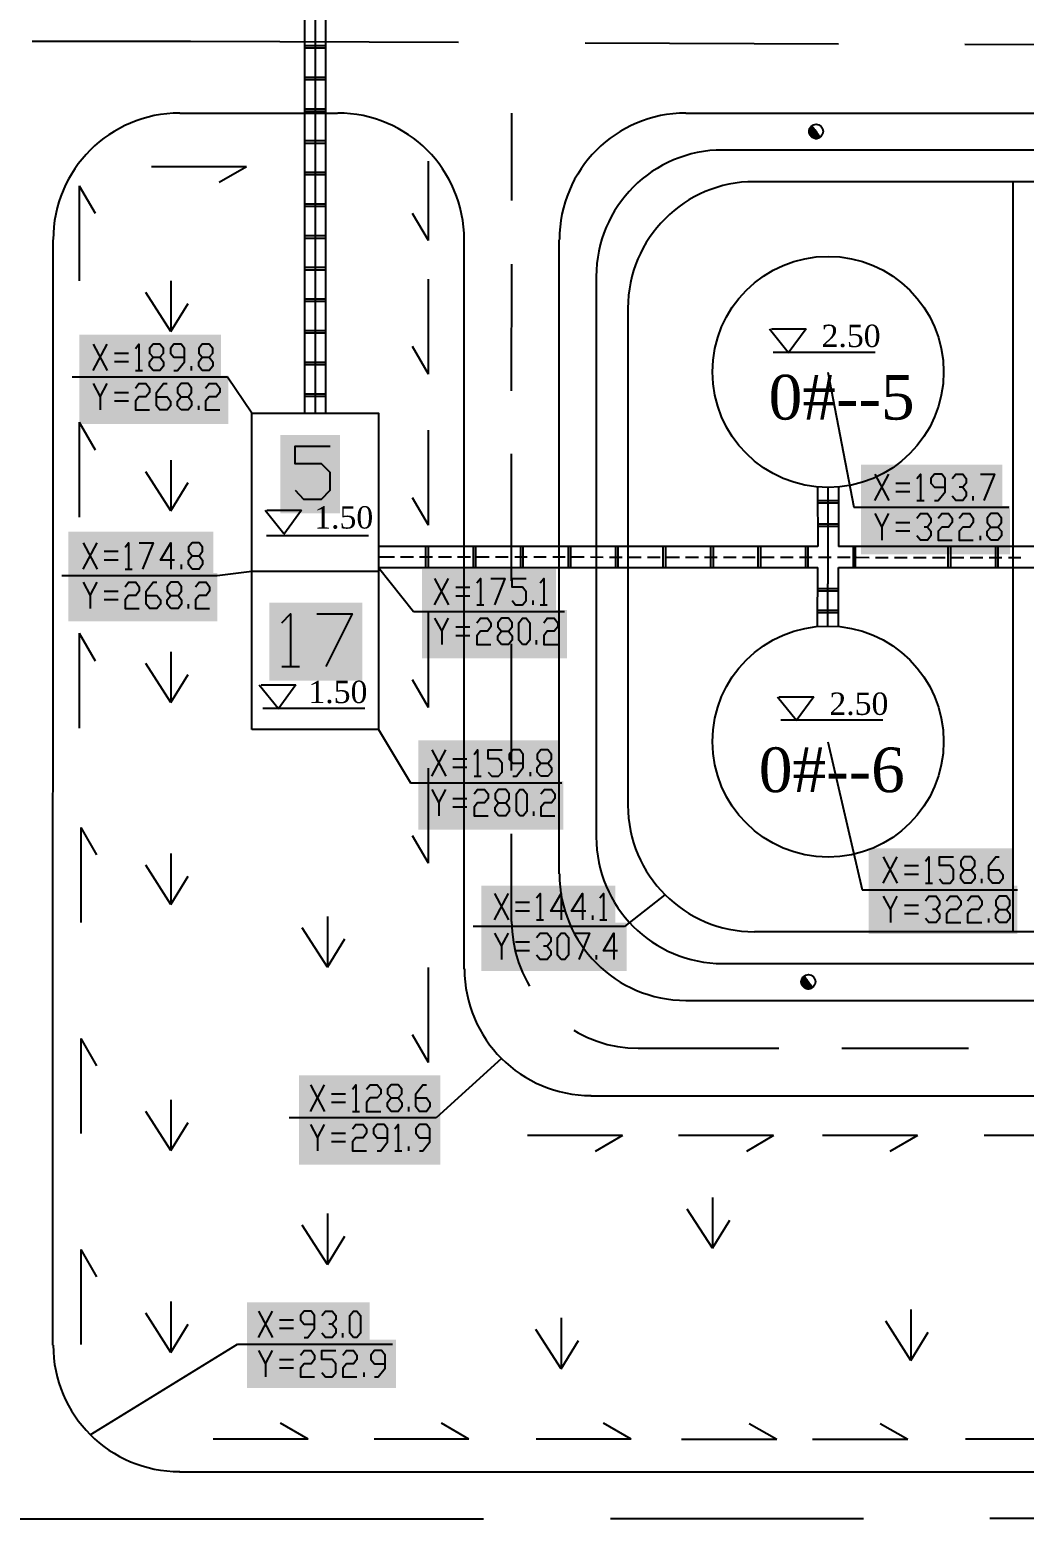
# Model space of a CAD drawing. Header units: inches. Extents: x 0 to 841, y 0 to 594.
# Drawn here: x 247.2 to 341.4, y 84.9 to 226.1 of the extents above; entities that cross this region are included whole.
import ezdxf

# ---------------------------------------------------------------- set-up
doc = ezdxf.new("R2010")
doc.units = ezdxf.units.IN
doc.header["$MEASUREMENT"] = 0
doc.layers.add('PDF_几何图形', color=7, linetype='Continuous')
doc.layers.add('PDF_文字', color=7, linetype='Continuous')
doc.layers.add('PDF_实体填充', color=7, linetype='Continuous', true_color=0xffffff)
doc.styles.add('PDF Times New Roman', font='times.ttf')

msp = doc.modelspace()

# ---------------------------------------------------------------- hatches: boundary and pattern name
at = {"layer": 'PDF_几何图形', "true_color": 0xffffff, "transparency": 33554559}
h = msp.add_hatch(color=7, dxfattribs=at)
h.paths.add_polyline_path([(321.63, 216.56), (321.06, 216.56), (321.71, 216.43)])
h.paths.add_polyline_path([(321.06, 216.56), (321.71, 216.43), (321.03, 216.43)])
h = msp.add_hatch(color=7, dxfattribs=at)
h.paths.add_polyline_path([(321.71, 216.43), (321.03, 216.43), (321.8, 216.3)])
h.paths.add_polyline_path([(321.03, 216.43), (321.8, 216.3), (321.06, 216.3)])
h = msp.add_hatch(color=7, dxfattribs=at)
h.paths.add_polyline_path([(321.56, 216.64), (321.08, 216.64), (321.63, 216.56)])
h.paths.add_polyline_path([(321.08, 216.64), (321.63, 216.56), (321.06, 216.56)])
h = msp.add_hatch(color=7, dxfattribs=at)
h.paths.add_polyline_path([(321.8, 216.3), (321.06, 216.3), (321.9, 216.18)])
h.paths.add_polyline_path([(321.06, 216.3), (321.9, 216.18), (321.1, 216.18)])
h = msp.add_hatch(color=7, dxfattribs=at)
h.paths.add_polyline_path([(321.44, 216.79), (321.14, 216.79), (321.52, 216.68)])
h.paths.add_polyline_path([(321.14, 216.79), (321.52, 216.68), (321.08, 216.68)])
h = msp.add_hatch(color=7, dxfattribs=at)
h.paths.add_polyline_path([(321.52, 216.68), (321.08, 216.68), (321.56, 216.64)])
h.paths.add_polyline_path([(321.08, 216.68), (321.56, 216.64), (321.08, 216.64)])
h = msp.add_hatch(color=7, dxfattribs=at)
h.paths.add_polyline_path([(321.9, 216.18), (321.1, 216.18), (321.97, 216.07)])
h.paths.add_polyline_path([(321.1, 216.18), (321.97, 216.07), (321.16, 216.07)])
h = msp.add_hatch(color=7, dxfattribs=at)
h.paths.add_polyline_path([(321.37, 216.89), (321.2, 216.89), (321.44, 216.79)])
h.paths.add_polyline_path([(321.2, 216.89), (321.44, 216.79), (321.14, 216.79)])
h = msp.add_hatch(color=7, dxfattribs=at)
h.paths.add_polyline_path([(321.97, 216.07), (321.16, 216.07), (322.05, 215.98)])
h.paths.add_polyline_path([(321.16, 216.07), (322.05, 215.98), (321.25, 215.98)])
h = msp.add_hatch(color=7, dxfattribs=at)
h.paths.add_polyline_path([(322.05, 215.98), (321.25, 215.98), (322.09, 215.92)])
h.paths.add_polyline_path([(321.25, 215.98), (322.09, 215.92), (321.31, 215.92)])
h = msp.add_hatch(color=7, dxfattribs=at)
h.paths.add_polyline_path([(322.09, 215.92), (321.31, 215.92), (322.05, 215.9)])
h.paths.add_polyline_path([(321.31, 215.92), (322.05, 215.9), (321.35, 215.9)])
h = msp.add_hatch(color=7, dxfattribs=at)
h.paths.add_polyline_path([(322.05, 215.9), (321.35, 215.9), (322.01, 215.86)])
h.paths.add_polyline_path([(321.35, 215.9), (322.01, 215.86), (321.42, 215.86)])
h = msp.add_hatch(color=7, dxfattribs=at)
h.paths.add_polyline_path([(322.01, 215.86), (321.42, 215.86), (321.94, 215.84)])
h.paths.add_polyline_path([(321.42, 215.86), (321.94, 215.84), (321.46, 215.84)])
h = msp.add_hatch(color=7, dxfattribs=at)
h.paths.add_polyline_path([(321.94, 215.84), (321.46, 215.84), (321.9, 215.84)])
h.paths.add_polyline_path([(321.46, 215.84), (321.9, 215.84), (321.5, 215.84)])
h = msp.add_hatch(color=7, dxfattribs=at)
h.paths.add_polyline_path([(321.9, 215.84), (321.5, 215.84), (321.82, 215.82)])
h.paths.add_polyline_path([(321.5, 215.84), (321.82, 215.82), (321.59, 215.82)])
h = msp.add_hatch(color=7, dxfattribs=at)
h.paths.add_polyline_path([(321.59, 215.82), (321.63, 215.79), (321.8, 215.79)])
h.paths.add_polyline_path([(321.63, 215.79), (321.8, 215.79), (321.69, 215.79)])
h = msp.add_hatch(color=7, dxfattribs=at)
h.paths.add_polyline_path([(320.89, 135.97), (320.32, 135.97), (320.97, 135.85)])
h.paths.add_polyline_path([(320.32, 135.97), (320.97, 135.85), (320.29, 135.85)])
h = msp.add_hatch(color=7, dxfattribs=at)
h.paths.add_polyline_path([(320.97, 135.85), (320.29, 135.85), (321.06, 135.72)])
h.paths.add_polyline_path([(320.29, 135.85), (321.06, 135.72), (320.32, 135.72)])
h = msp.add_hatch(color=7, dxfattribs=at)
h.paths.add_polyline_path([(320.82, 136.06), (320.34, 136.06), (320.89, 135.97)])
h.paths.add_polyline_path([(320.34, 136.06), (320.89, 135.97), (320.32, 135.97)])
h = msp.add_hatch(color=7, dxfattribs=at)
h.paths.add_polyline_path([(321.06, 135.72), (320.32, 135.72), (321.16, 135.59)])
h.paths.add_polyline_path([(320.32, 135.72), (321.16, 135.59), (320.36, 135.59)])
h = msp.add_hatch(color=7, dxfattribs=at)
h.paths.add_polyline_path([(320.7, 136.21), (320.4, 136.21), (320.78, 136.1)])
h.paths.add_polyline_path([(320.4, 136.21), (320.78, 136.1), (320.34, 136.1)])
h = msp.add_hatch(color=7, dxfattribs=at)
h.paths.add_polyline_path([(320.78, 136.1), (320.34, 136.1), (320.82, 136.06)])
h.paths.add_polyline_path([(320.34, 136.1), (320.82, 136.06), (320.34, 136.06)])
h = msp.add_hatch(color=7, dxfattribs=at)
h.paths.add_polyline_path([(321.16, 135.59), (320.36, 135.59), (321.25, 135.49)])
h.paths.add_polyline_path([(320.36, 135.59), (321.25, 135.49), (320.42, 135.49)])
h = msp.add_hatch(color=7, dxfattribs=at)
h.paths.add_polyline_path([(320.63, 136.31), (320.46, 136.31), (320.7, 136.21)])
h.paths.add_polyline_path([(320.46, 136.31), (320.7, 136.21), (320.4, 136.21)])
h = msp.add_hatch(color=7, dxfattribs=at)
h.paths.add_polyline_path([(321.25, 135.49), (320.42, 135.49), (321.31, 135.4)])
h.paths.add_polyline_path([(320.42, 135.49), (321.31, 135.4), (320.51, 135.4)])
h = msp.add_hatch(color=7, dxfattribs=at)
h.paths.add_polyline_path([(321.31, 135.4), (320.51, 135.4), (321.35, 135.34)])
h.paths.add_polyline_path([(320.51, 135.4), (321.35, 135.34), (320.57, 135.34)])
h = msp.add_hatch(color=7, dxfattribs=at)
h.paths.add_polyline_path([(321.35, 135.34), (320.57, 135.34), (321.31, 135.32)])
h.paths.add_polyline_path([(320.57, 135.34), (321.31, 135.32), (320.61, 135.32)])
h = msp.add_hatch(color=7, dxfattribs=at)
h.paths.add_polyline_path([(321.31, 135.32), (320.61, 135.32), (321.27, 135.28)])
h.paths.add_polyline_path([(320.61, 135.32), (321.27, 135.28), (320.68, 135.28)])
h = msp.add_hatch(color=7, dxfattribs=at)
h.paths.add_polyline_path([(321.27, 135.28), (320.68, 135.28), (321.2, 135.25)])
h.paths.add_polyline_path([(320.68, 135.28), (321.2, 135.25), (320.72, 135.25)])
h = msp.add_hatch(color=7, dxfattribs=at)
h.paths.add_polyline_path([(321.2, 135.25), (320.72, 135.25), (321.16, 135.23)])
h.paths.add_polyline_path([(320.72, 135.25), (321.16, 135.23), (320.76, 135.23)])
h = msp.add_hatch(color=7, dxfattribs=at)
h.paths.add_polyline_path([(321.16, 135.23), (320.76, 135.23), (321.08, 135.23)])
h.paths.add_polyline_path([(320.76, 135.23), (321.08, 135.23), (320.84, 135.23)])
h = msp.add_hatch(color=7, dxfattribs=at)
h.paths.add_polyline_path([(320.84, 135.23), (320.89, 135.21), (321.06, 135.21)])
h.paths.add_polyline_path([(320.89, 135.21), (321.06, 135.21), (320.97, 135.21)])
at = {"layer": 'PDF_实体填充', "transparency": 33554559}
for points in [[(251.88, 192.62), (265.29, 192.62), (265.29, 197.2), (251.88, 197.2)], [(251.88, 188.74), (265.99, 188.74), (265.99, 193.32), (251.88, 193.32)], [(270.93, 180.27), (276.58, 180.27), (276.58, 187.68), (270.93, 187.68)], [(325.97, 180.27), (339.37, 180.27), (339.37, 184.86), (325.97, 184.86)], [(325.97, 176.39), (340.08, 176.39), (340.08, 180.97), (325.97, 180.97)], [(250.82, 173.92), (264.58, 173.92), (264.58, 178.51), (250.82, 178.51)], [(250.82, 170.04), (264.94, 170.04), (264.94, 174.62), (250.82, 174.62)], [(284.34, 170.39), (297.04, 170.39), (297.04, 174.98), (284.34, 174.98)], [(269.88, 164.39), (278.69, 164.39), (278.69, 171.8), (269.88, 171.8)], [(284.34, 166.51), (298.1, 166.51), (298.1, 171.1), (284.34, 171.1)], [(283.99, 154.16), (297.39, 154.16), (297.39, 158.75), (283.99, 158.75)], [(283.99, 150.28), (297.74, 150.28), (297.74, 154.87), (283.99, 154.87)], [(326.67, 143.93), (340.43, 143.93), (340.43, 148.52), (326.67, 148.52)], [(289.98, 140.41), (302.68, 140.41), (302.68, 144.99), (289.98, 144.99)], [(326.67, 140.41), (340.78, 140.41), (340.78, 144.99), (326.67, 144.99)], [(289.98, 136.88), (303.74, 136.88), (303.74, 141.46), (289.98, 141.46)], [(272.7, 122.41), (286.1, 122.41), (286.1, 127), (272.7, 127)], [(272.7, 118.53), (286.1, 118.53), (286.1, 123.12), (272.7, 123.12)], [(267.76, 100.89), (279.4, 100.89), (279.4, 105.48), (267.76, 105.48)], [(267.76, 97.37), (281.87, 97.37), (281.87, 101.95), (267.76, 101.95)]]:
    msp.add_hatch(color=7, dxfattribs=at).paths.add_polyline_path(points, flags=16)

# ---------------------------------------------------------------- linework, layer by layer
at = {"layer": 'PDF_几何图形'}
for p, q in [((275.23, 189.76), (275.23, 334.9)), ((274.24, 189.76), (274.24, 333.88)), ((273.24, 189.76), (273.24, 332.89)), ((262.4, 224.98), (247.4, 224.96)), ((287.8, 224.87), (262.4, 224.98)), ((273.24, 224.58), (275.23, 224.58)), ((323.81, 224.73), (299.8, 224.83)), ((359.81, 224.6), (335.81, 224.68)), ((273.24, 224.37), (275.23, 224.37)), ((273.24, 221.59), (275.23, 221.59)), ((273.24, 221.36), (275.23, 221.36)), ((261.39, 218.19), (276.35, 218.19)), ((273.24, 218.59), (275.23, 218.59)), ((273.24, 218.36), (275.23, 218.36)), ((292.86, 209.89), (292.86, 218.19)), ((309.35, 218.19), (397.45, 218.19)), ((321.31, 216.98), (322.09, 215.92)), ((273.24, 215.58), (275.23, 215.58)), ((273.24, 215.35), (275.23, 215.35)), ((393.95, 214.69), (312.84, 214.69)), ((284.95, 206.1), (284.95, 213.64)), ((267.72, 213.11), (258.72, 213.11)), ((267.72, 213.11), (265.11, 211.6)), ((273.24, 212.58), (275.23, 212.58)), ((273.24, 212.37), (275.23, 212.37)), ((251.86, 211.31), (251.86, 202.29)), ((251.86, 211.31), (253.37, 208.7)), ((346.92, 211.69), (315.85, 211.69)), ((340.34, 211.69), (340.34, 140.59)), ((273.24, 209.59), (275.23, 209.59)), ((273.24, 209.36), (275.23, 209.36)), ((284.95, 206.1), (283.44, 208.68)), ((249.36, 101.43), (249.39, 206.18)), ((273.24, 206.59), (275.23, 206.59)), ((273.24, 206.35), (275.23, 206.35)), ((288.35, 137.08), (288.35, 206.18)), ((297.35, 146.09), (297.35, 206.18)), ((273.24, 203.58), (275.23, 203.58)), ((273.24, 203.35), (275.23, 203.35)), ((292.84, 191.88), (292.86, 203.88)), ((284.95, 193.46), (284.95, 202.46)), ((300.84, 202.69), (300.84, 149.58)), ((273.24, 200.6), (275.23, 200.6)), ((273.24, 200.36), (275.23, 200.36)), ((303.85, 199.69), (303.85, 152.59)), ((317.29, 197.76), (319.07, 195.54)), ((317.46, 197.76), (320.76, 197.76)), ((320.76, 197.76), (319.07, 195.45)), ((253.17, 193.8), (254.51, 196.3)), ((253.17, 196.3), (254.51, 193.8)), ((273.24, 197.59), (275.23, 197.59)), ((273.24, 197.36), (275.23, 197.36)), ((255.19, 195.45), (256.52, 195.45)), ((284.95, 193.46), (283.44, 196.07)), ((317.63, 195.54), (327.3, 195.54)), ((256.52, 194.63), (255.19, 194.63)), ((257.18, 193.8), (257.85, 193.8)), ((262.51, 193.8), (262.51, 194.2)), ((273.24, 194.59), (275.23, 194.59)), ((273.24, 194.35), (275.23, 194.35)), ((322.83, 193.65), (325.27, 180.85)), ((265.9, 193.17), (251.18, 193.17)), ((253.85, 191.3), (254.51, 192.55)), ((268.22, 189.76), (265.9, 193.17)), ((255.19, 191.71), (256.52, 191.71)), ((256.52, 190.88), (255.19, 190.88)), ((273.24, 191.58), (275.23, 191.58)), ((273.24, 191.37), (275.23, 191.37)), ((263.19, 190.06), (263.19, 190.46)), ((251.86, 188.89), (251.86, 179.9)), ((251.86, 188.89), (253.37, 186.29)), ((284.95, 179.13), (284.95, 188.13)), ((292.84, 173.88), (292.84, 185.89)), ((327.26, 181.48), (328.59, 183.98)), ((327.26, 183.98), (328.59, 181.48)), ((321.84, 182.73), (321.86, 177.12)), ((322.83, 182.71), (322.83, 176.11)), ((323.83, 182.73), (323.83, 177.12)), ((329.27, 183.13), (330.6, 183.13)), ((330.6, 182.31), (329.27, 182.31)), ((284.95, 179.13), (283.44, 181.74)), ((323.83, 181.44), (321.84, 181.44)), ((323.83, 181.21), (321.84, 181.21)), ((325.27, 180.85), (339.98, 180.85)), ((331.26, 181.48), (331.94, 181.48)), ((336.59, 181.48), (336.59, 181.89)), ((269.47, 180.55), (271.25, 178.35)), ((269.64, 180.55), (272.94, 180.55)), ((272.94, 180.55), (271.25, 178.27)), ((327.94, 178.96), (328.59, 180.23)), ((329.27, 179.39), (330.6, 179.39)), ((269.62, 178.16), (279.29, 178.16)), ((323.83, 179.24), (321.84, 179.24)), ((323.83, 179.01), (321.84, 179.01)), ((330.6, 178.56), (329.27, 178.56)), ((337.27, 177.72), (337.27, 178.14)), ((252.22, 174.98), (253.56, 177.48)), ((252.22, 177.48), (253.56, 174.98)), ((254.21, 176.66), (255.55, 176.66)), ((321.86, 177.12), (280.23, 177.12)), ((284.69, 177.14), (284.69, 175.13)), ((284.92, 177.14), (284.92, 175.13)), ((289.2, 177.14), (289.2, 175.13)), ((289.41, 177.14), (289.41, 175.13)), ((293.69, 177.14), (293.69, 175.13)), ((293.92, 177.14), (293.92, 175.13)), ((298.2, 177.14), (298.2, 175.13)), ((298.43, 177.14), (298.43, 175.13)), ((302.68, 177.14), (302.68, 175.13)), ((302.92, 177.14), (302.92, 175.13)), ((307.19, 177.14), (307.19, 175.13)), ((307.42, 177.14), (307.42, 175.13)), ((311.7, 177.14), (311.7, 175.13)), ((311.93, 177.14), (311.93, 175.13)), ((316.19, 177.14), (316.19, 175.13)), ((316.42, 177.14), (316.42, 175.13)), ((320.7, 177.14), (320.7, 175.13)), ((320.93, 177.14), (320.93, 175.13)), ((328.44, 177.12), (323.83, 177.12)), ((325.2, 177.14), (325.2, 175.13)), ((325.42, 177.14), (325.42, 175.13)), ((355.94, 177.12), (328.44, 177.12)), ((334.2, 177.14), (334.2, 175.13)), ((334.43, 177.14), (334.43, 175.13)), ((338.71, 177.14), (338.71, 175.13)), ((338.92, 177.14), (338.92, 175.13)), ((255.55, 175.81), (254.21, 175.81)), ((261.54, 174.98), (261.54, 175.41)), ((280.23, 176.13), (281.73, 176.13)), ((280.23, 175.13), (321.86, 175.13)), ((280.23, 175.13), (283.55, 170.96)), ((282.32, 176.13), (283.53, 176.13)), ((284.12, 176.13), (285.33, 176.13)), ((285.92, 176.13), (287.13, 176.13)), ((287.72, 176.13), (288.93, 176.13)), ((289.52, 176.13), (290.72, 176.13)), ((291.32, 176.13), (292.52, 176.13)), ((293.14, 176.13), (294.32, 176.13)), ((294.94, 176.13), (296.12, 176.13)), ((296.74, 176.13), (297.92, 176.13)), ((298.53, 176.13), (299.72, 176.13)), ((300.33, 176.13), (301.52, 176.11)), ((302.13, 176.11), (303.32, 176.11)), ((303.93, 176.11), (305.12, 176.11)), ((305.73, 176.11), (306.92, 176.11)), ((307.53, 176.11), (308.74, 176.11)), ((309.33, 176.11), (310.54, 176.11)), ((311.13, 176.11), (312.34, 176.11)), ((312.93, 176.11), (314.13, 176.11)), ((314.73, 176.11), (315.93, 176.11)), ((316.53, 176.11), (317.73, 176.11)), ((318.33, 176.11), (319.53, 176.11)), ((320.12, 176.11), (321.33, 176.11)), ((321.84, 169.54), (321.86, 175.13)), ((321.92, 176.11), (323.13, 176.11)), ((322.83, 176.11), (322.83, 173.57)), ((323.72, 176.11), (324.93, 176.11)), ((323.83, 175.13), (328.44, 175.13)), ((323.83, 169.54), (323.83, 175.13)), ((325.52, 176.11), (326.73, 176.09)), ((327.32, 176.09), (328.53, 176.09)), ((328.44, 175.13), (355.94, 175.13)), ((329.12, 176.09), (330.33, 176.09)), ((330.92, 176.09), (332.13, 176.09)), ((332.72, 176.09), (333.93, 176.09)), ((334.52, 176.09), (335.72, 176.09)), ((336.32, 176.09), (337.52, 176.09)), ((338.12, 176.09), (339.32, 176.09)), ((339.94, 176.09), (341.12, 176.09)), ((264.92, 174.35), (250.21, 174.35)), ((252.88, 172.49), (253.56, 173.74)), ((256.2, 174.98), (256.88, 174.98)), ((268.22, 174.75), (264.92, 174.35)), ((280.23, 174.75), (268.22, 174.75)), ((268.22, 159.77), (268.22, 174.75)), ((280.23, 174.75), (280.23, 159.77)), ((285.54, 171.58), (286.87, 174.07)), ((285.54, 174.07), (286.87, 171.58)), ((254.21, 172.89), (255.55, 172.89)), ((287.55, 173.25), (288.88, 173.25)), ((288.88, 172.42), (287.55, 172.42)), ((323.83, 173.12), (321.84, 173.12)), ((323.83, 172.89), (321.84, 172.89)), ((322.83, 169.57), (322.83, 173.57)), ((255.55, 172.06), (254.21, 172.06)), ((262.21, 171.24), (262.21, 171.64)), ((283.55, 170.96), (297.86, 170.96)), ((284.95, 161.86), (284.95, 170.86)), ((289.54, 171.58), (290.22, 171.58)), ((294.87, 171.58), (294.87, 172)), ((295.55, 171.58), (296.21, 171.58)), ((323.83, 171.05), (321.84, 171.05)), ((323.83, 170.84), (321.84, 170.84)), ((286.22, 169.08), (286.87, 170.33)), ((287.55, 169.5), (288.88, 169.5)), ((251.86, 168.89), (251.86, 159.89)), ((251.86, 168.89), (253.37, 166.29)), ((288.88, 168.66), (287.55, 168.66)), ((295.21, 167.83), (295.21, 168.25)), ((292.84, 155.89), (292.84, 167.89)), ((271.06, 165.76), (272.73, 165.76)), ((268.92, 164), (270.7, 161.8)), ((269.09, 164), (272.39, 164)), ((272.39, 164), (270.7, 161.71)), ((284.95, 161.86), (283.44, 164.47)), ((318.03, 162.88), (319.81, 160.68)), ((318.2, 162.88), (321.5, 162.88)), ((321.5, 162.88), (319.81, 160.59)), ((269.26, 161.8), (278.93, 161.8)), ((280.23, 159.77), (268.22, 159.77)), ((280.23, 159.77), (283.27, 154.71)), ((318.37, 160.68), (328.04, 160.68)), ((322.83, 158.62), (326.07, 144.59)), ((285.28, 155.34), (286.62, 157.84)), ((285.28, 157.84), (286.62, 155.34)), ((287.27, 156.99), (288.61, 156.99)), ((284.95, 147.11), (284.95, 156.1)), ((288.61, 156.17), (287.27, 156.17)), ((289.28, 155.34), (289.94, 155.34)), ((294.62, 155.34), (294.62, 155.74)), ((283.27, 154.71), (297.6, 154.71)), ((285.94, 152.84), (286.62, 154.09)), ((287.27, 153.25), (288.61, 153.25)), ((288.61, 152.42), (287.27, 152.42)), ((294.96, 151.6), (294.96, 152)), ((252.01, 150.5), (252.01, 141.5)), ((252.01, 150.5), (253.51, 147.89)), ((284.95, 147.11), (283.44, 149.71)), ((292.84, 141.58), (292.84, 149.88)), ((328.06, 145.22), (329.4, 147.72)), ((328.06, 147.72), (329.4, 145.22)), ((330.07, 146.9), (331.41, 146.9)), ((331.41, 146.05), (330.07, 146.05)), ((337.4, 145.22), (337.4, 145.63)), ((291.21, 141.73), (292.54, 144.23)), ((291.21, 144.23), (292.54, 141.73)), ((307.36, 144.1), (303.53, 141.1)), ((326.07, 144.59), (340.78, 144.59)), ((328.74, 142.73), (329.4, 143.98)), ((332.06, 145.22), (332.74, 145.22)), ((293.2, 143.4), (294.53, 143.4)), ((294.53, 142.56), (293.2, 142.56)), ((330.07, 143.13), (331.41, 143.13)), ((295.21, 141.73), (295.87, 141.73)), ((300.55, 141.73), (300.55, 142.16)), ((301.2, 141.73), (301.88, 141.73)), ((331.41, 142.3), (330.07, 142.3)), ((338.07, 141.48), (338.07, 141.88)), ((303.53, 141.1), (289.2, 141.1)), ((291.87, 139.23), (292.54, 140.48)), ((390.95, 140.59), (315.85, 140.59)), ((293.2, 139.66), (294.53, 139.66)), ((294.53, 138.81), (293.2, 138.81)), ((300.88, 137.99), (300.88, 138.39)), ((284.95, 128.23), (284.95, 137.22)), ((393.95, 137.58), (312.84, 137.58)), ((320.57, 136.4), (321.35, 135.34)), ((309.35, 134.09), (397.45, 134.09)), ((252.01, 130.49), (252.01, 121.5)), ((252.01, 130.49), (253.51, 127.89)), ((284.95, 128.23), (283.44, 130.83)), ((291.87, 128.61), (285.69, 122.98)), ((304.84, 129.58), (318.16, 129.58)), ((324.15, 129.58), (336.15, 129.58)), ((273.77, 123.59), (275.1, 126.11)), ((273.77, 126.11), (275.1, 123.59)), ((275.76, 125.26), (277.09, 125.26)), ((277.09, 124.44), (275.76, 124.44)), ((300.36, 125.07), (397.45, 125.07)), ((285.69, 122.98), (271.76, 122.98)), ((277.77, 123.59), (278.43, 123.59)), ((283.1, 123.59), (283.1, 124.02)), ((274.43, 121.09), (275.1, 122.34)), ((275.76, 121.52), (277.09, 121.52)), ((277.09, 120.69), (275.76, 120.69)), ((283.1, 119.85), (283.1, 120.27)), ((303.34, 121.31), (294.34, 121.31)), ((303.34, 121.31), (300.76, 119.8)), ((317.67, 121.31), (308.67, 121.31)), ((317.67, 121.31), (315.09, 119.8)), ((331.3, 121.31), (322.3, 121.31)), ((331.3, 121.31), (328.7, 119.8)), ((346.63, 121.31), (337.63, 121.31)), ((281.77, 119.85), (282.43, 119.85)), ((252.01, 110.49), (252.01, 101.49)), ((252.01, 110.49), (253.51, 107.91)), ((268.84, 102.17), (270.17, 104.67)), ((268.84, 104.67), (270.17, 102.17)), ((270.85, 103.84), (272.18, 103.84)), ((272.18, 103), (270.85, 103)), ((276.84, 102.17), (276.84, 102.57)), ((252.88, 92.94), (266.85, 101.54)), ((266.85, 101.54), (281.56, 101.54)), ((269.52, 99.67), (270.17, 100.92)), ((270.85, 100.08), (272.18, 100.08)), ((272.18, 99.25), (270.85, 99.25)), ((278.85, 98.42), (278.85, 98.83)), ((273.56, 92.54), (270.95, 94.04)), ((288.8, 92.54), (286.19, 94.04)), ((304.17, 92.54), (301.56, 94.04)), ((317.97, 92.48), (315.36, 93.98)), ((330.39, 92.48), (327.79, 93.98)), ((273.56, 92.54), (264.56, 92.54)), ((288.8, 92.54), (279.8, 92.54)), ((304.17, 92.54), (295.17, 92.54)), ((317.97, 92.48), (308.95, 92.48)), ((330.39, 92.48), (321.37, 92.48)), ((344.85, 92.54), (335.85, 92.54)), ((261.37, 89.43), (397.45, 89.43)), ((262.36, 84.94), (241.11, 84.96)), ((290.19, 84.96), (262.36, 84.94)), ((326.18, 84.98), (302.2, 84.98)), ((362.18, 85.03), (338.18, 85.01))]:
    msp.add_line(p, q, dxfattribs=at)
at = {"layer": 'PDF_几何图形', "color": 3, "true_color": 0x00ff00}
for p, q in [((260.54, 202.29), (260.54, 197.49)), ((260.54, 197.49), (258.17, 201.19)), ((260.54, 197.49), (262.19, 200.15)), ((260.54, 185.29), (260.54, 180.49)), ((260.54, 180.49), (258.17, 184.19)), ((260.54, 180.49), (262.19, 183.18)), ((260.54, 167.13), (260.54, 162.33)), ((260.54, 162.33), (258.17, 166.03)), ((260.54, 162.33), (262.19, 164.99)), ((260.54, 143.19), (258.17, 146.92)), ((260.54, 148.02), (260.54, 143.19)), ((260.54, 143.19), (262.19, 145.88)), ((275.38, 142.07), (275.38, 137.24)), ((275.38, 137.24), (272.99, 140.97)), ((275.38, 137.24), (277.03, 139.93)), ((260.54, 124.69), (260.54, 119.87)), ((260.54, 119.87), (258.17, 123.59)), ((260.54, 119.87), (262.19, 122.55)), ((311.87, 115.42), (311.87, 110.62)), ((275.38, 113.9), (275.38, 109.07)), ((311.87, 110.62), (309.48, 114.32)), ((311.87, 110.62), (313.52, 113.28)), ((275.38, 109.07), (272.99, 112.8)), ((275.38, 109.07), (277.03, 111.76)), ((260.54, 100.75), (258.17, 104.46)), ((260.54, 105.56), (260.54, 100.75)), ((330.69, 104.82), (330.69, 99.99)), ((260.54, 100.75), (262.19, 103.44)), ((297.54, 104.01), (297.54, 99.19)), ((330.69, 99.99), (328.3, 103.72)), ((297.54, 99.19), (295.15, 102.91)), ((297.54, 99.19), (299.19, 101.88)), ((330.69, 99.99), (332.34, 102.68))]:
    msp.add_line(p, q, dxfattribs=at)
at = {"layer": 'PDF_几何图形'}
for points in [[(321.06, 216.56), (321.71, 216.43), (321.03, 216.43), (321.06, 216.56), (321.06, 216.56)], [(321.03, 216.43), (321.8, 216.3), (321.06, 216.3), (321.03, 216.43), (321.03, 216.43)], [(321.08, 216.64), (321.63, 216.56), (321.06, 216.56), (321.08, 216.64), (321.08, 216.64)], [(321.06, 216.3), (321.9, 216.18), (321.1, 216.18), (321.06, 216.3), (321.06, 216.3)], [(321.14, 216.79), (321.52, 216.68), (321.08, 216.68), (321.14, 216.79), (321.14, 216.79)], [(321.08, 216.68), (321.56, 216.64), (321.08, 216.64), (321.08, 216.68), (321.08, 216.68)], [(321.1, 216.18), (321.97, 216.07), (321.16, 216.07), (321.1, 216.18), (321.1, 216.18)], [(321.2, 216.89), (321.44, 216.79), (321.14, 216.79), (321.2, 216.89), (321.2, 216.89)], [(321.16, 216.07), (322.05, 215.98), (321.25, 215.98), (321.16, 216.07), (321.16, 216.07)], [(321.25, 215.98), (322.09, 215.92), (321.31, 215.92), (321.25, 215.98), (321.25, 215.98)], [(321.31, 215.92), (322.05, 215.9), (321.35, 215.9), (321.31, 215.92), (321.31, 215.92)], [(321.35, 215.9), (322.01, 215.86), (321.42, 215.86), (321.35, 215.9), (321.35, 215.9)], [(321.42, 215.86), (321.94, 215.84), (321.46, 215.84), (321.42, 215.86), (321.42, 215.86)], [(321.46, 215.84), (321.9, 215.84), (321.5, 215.84), (321.46, 215.84), (321.46, 215.84)], [(321.5, 215.84), (321.82, 215.82), (321.59, 215.82), (321.5, 215.84), (321.5, 215.84)], [(321.63, 215.79), (321.8, 215.79), (321.69, 215.79), (321.63, 215.79), (321.63, 215.79)], [(293.88, 167.83), (293.54, 168.25), (293.54, 169.9), (293.88, 170.33), (294.22, 170.33), (294.56, 169.9), (294.56, 168.25), (294.22, 167.83)], [(293.62, 151.6), (293.29, 152), (293.29, 153.67), (293.62, 154.09), (293.94, 154.09), (294.28, 153.67), (294.28, 152), (293.94, 151.6)], [(297.54, 137.99), (297.2, 138.39), (297.2, 140.06), (297.54, 140.48), (297.88, 140.48), (298.22, 140.06), (298.22, 138.39), (297.88, 137.99)], [(320.32, 135.97), (320.97, 135.85), (320.29, 135.85), (320.32, 135.97), (320.32, 135.97)], [(320.29, 135.85), (321.06, 135.72), (320.32, 135.72), (320.29, 135.85), (320.29, 135.85)], [(320.34, 136.06), (320.89, 135.97), (320.32, 135.97), (320.34, 136.06), (320.34, 136.06)], [(320.32, 135.72), (321.16, 135.59), (320.36, 135.59), (320.32, 135.72), (320.32, 135.72)], [(320.4, 136.21), (320.78, 136.1), (320.34, 136.1), (320.4, 136.21), (320.4, 136.21)], [(320.34, 136.1), (320.82, 136.06), (320.34, 136.06), (320.34, 136.1), (320.34, 136.1)], [(320.36, 135.59), (321.25, 135.49), (320.42, 135.49), (320.36, 135.59), (320.36, 135.59)], [(320.46, 136.31), (320.7, 136.21), (320.4, 136.21), (320.46, 136.31), (320.46, 136.31)], [(320.42, 135.49), (321.31, 135.4), (320.51, 135.4), (320.42, 135.49), (320.42, 135.49)], [(320.51, 135.4), (321.35, 135.34), (320.57, 135.34), (320.51, 135.4), (320.51, 135.4)], [(320.57, 135.34), (321.31, 135.32), (320.61, 135.32), (320.57, 135.34), (320.57, 135.34)], [(320.61, 135.32), (321.27, 135.28), (320.68, 135.28), (320.61, 135.32), (320.61, 135.32)], [(320.68, 135.28), (321.2, 135.25), (320.72, 135.25), (320.68, 135.28), (320.68, 135.28)], [(320.72, 135.25), (321.16, 135.23), (320.76, 135.23), (320.72, 135.25), (320.72, 135.25)], [(320.76, 135.23), (321.08, 135.23), (320.84, 135.23), (320.76, 135.23), (320.76, 135.23)], [(320.89, 135.21), (321.06, 135.21), (320.97, 135.21), (320.89, 135.21), (320.89, 135.21)], [(277.85, 102.17), (277.52, 102.57), (277.52, 104.25), (277.85, 104.67), (278.17, 104.67), (278.51, 104.25), (278.51, 102.57), (278.17, 102.17)]]:
    msp.add_lwpolyline(points, close=True, dxfattribs=at)
for points in [[(321.71, 216.43), (321.03, 216.43), (321.8, 216.3), (321.71, 216.43), (321.71, 216.43)], [(321.63, 216.56), (321.06, 216.56), (321.71, 216.43), (321.63, 216.56), (321.63, 216.56)], [(321.8, 216.3), (321.06, 216.3), (321.9, 216.18), (321.8, 216.3), (321.8, 216.3)], [(321.52, 216.68), (321.08, 216.68), (321.56, 216.64), (321.52, 216.68), (321.52, 216.68)], [(321.56, 216.64), (321.08, 216.64), (321.63, 216.56), (321.56, 216.64), (321.56, 216.64)], [(321.9, 216.18), (321.1, 216.18), (321.97, 216.07), (321.9, 216.18), (321.9, 216.18)], [(321.44, 216.79), (321.14, 216.79), (321.52, 216.68), (321.44, 216.79), (321.44, 216.79)], [(321.97, 216.07), (321.16, 216.07), (322.05, 215.98), (321.97, 216.07), (321.97, 216.07)], [(321.37, 216.89), (321.2, 216.89), (321.44, 216.79), (321.37, 216.89), (321.37, 216.89)], [(322.05, 215.98), (321.25, 215.98), (322.09, 215.92), (322.05, 215.98), (322.05, 215.98)], [(322.09, 215.92), (321.31, 215.92), (322.05, 215.9), (322.09, 215.92), (322.09, 215.92)], [(322.05, 215.9), (321.35, 215.9), (322.01, 215.86), (322.05, 215.9), (322.05, 215.9)], [(322.01, 215.86), (321.42, 215.86), (321.94, 215.84), (322.01, 215.86), (322.01, 215.86)], [(321.94, 215.84), (321.46, 215.84), (321.9, 215.84), (321.94, 215.84), (321.94, 215.84)], [(321.9, 215.84), (321.5, 215.84), (321.82, 215.82), (321.9, 215.84), (321.9, 215.84)], [(321.59, 215.82), (321.63, 215.79), (321.8, 215.79), (321.59, 215.82), (321.59, 215.82)], [(257.18, 195.88), (257.51, 196.3), (257.51, 193.8)], [(258.85, 193.8), (258.51, 194.2), (258.51, 194.63), (258.85, 195.05), (259.5, 195.05), (259.84, 195.45), (259.84, 195.88), (259.5, 196.3), (258.85, 196.3), (258.51, 195.88), (258.51, 195.45), (258.85, 195.05)], [(260.84, 193.8), (261.18, 193.8), (261.85, 194.63), (261.85, 195.88), (261.51, 196.3), (260.84, 196.3), (260.52, 195.88), (260.52, 195.45), (260.84, 195.05), (261.85, 195.05)], [(263.5, 193.8), (263.19, 194.2), (263.19, 194.63), (263.5, 195.05), (264.18, 195.05), (264.52, 195.45), (264.52, 195.88), (264.18, 196.3), (263.5, 196.3), (263.19, 195.88), (263.19, 195.45), (263.5, 195.05)], [(259.5, 195.05), (259.84, 194.63), (259.84, 194.2), (259.5, 193.8), (258.85, 193.8)], [(264.18, 195.05), (264.52, 194.63), (264.52, 194.2), (264.18, 193.8), (263.5, 193.8)], [(253.17, 192.55), (253.85, 191.3), (253.85, 190.06)], [(257.18, 192.13), (257.51, 192.55), (258.17, 192.55), (258.51, 192.13), (258.51, 191.71), (258.17, 191.3), (257.51, 191.3), (257.18, 190.88), (257.18, 190.06), (258.51, 190.06)], [(259.19, 191.3), (260.18, 191.3), (260.52, 190.88), (260.52, 190.46), (260.18, 190.06), (259.5, 190.06), (259.19, 190.46), (259.19, 191.71), (259.84, 192.55), (260.18, 192.55)], [(261.51, 190.06), (261.18, 190.46), (261.18, 190.88), (261.51, 191.3), (262.17, 191.3), (262.51, 191.71), (262.51, 192.13), (262.17, 192.55), (261.51, 192.55), (261.18, 192.13), (261.18, 191.71), (261.51, 191.3)], [(263.84, 192.13), (264.18, 192.55), (264.84, 192.55), (265.18, 192.13), (265.18, 191.71), (264.84, 191.3), (264.18, 191.3), (263.84, 190.88), (263.84, 190.06), (265.18, 190.06)], [(262.17, 191.3), (262.51, 190.88), (262.51, 190.46), (262.17, 190.06), (261.51, 190.06)], [(268.22, 174.75), (268.22, 189.76), (280.23, 189.76), (280.23, 174.75)], [(272.31, 182.46), (273.13, 181.61), (274.81, 181.61), (275.65, 182.46), (275.65, 184.13), (274.81, 184.95), (272.31, 184.95), (272.31, 186.63), (275.65, 186.63)], [(331.26, 183.56), (331.6, 183.98), (331.6, 181.48)], [(332.93, 181.48), (333.27, 181.48), (333.93, 182.31), (333.93, 183.56), (333.61, 183.98), (332.93, 183.98), (332.59, 183.56), (332.59, 183.13), (332.93, 182.73), (333.93, 182.73)], [(334.6, 183.56), (334.94, 183.98), (335.6, 183.98), (335.94, 183.56), (335.94, 183.13), (335.6, 182.73), (335.26, 182.73)], [(337.27, 183.98), (338.6, 183.98), (337.61, 181.48)], [(335.6, 182.73), (335.94, 182.31), (335.94, 181.89), (335.6, 181.48), (334.94, 181.48), (334.6, 181.89)], [(327.26, 180.23), (327.94, 178.96), (327.94, 177.72)], [(331.26, 179.81), (331.6, 180.23), (332.27, 180.23), (332.59, 179.81), (332.59, 179.39), (332.27, 178.96), (331.94, 178.96)], [(333.27, 179.81), (333.61, 180.23), (334.26, 180.23), (334.6, 179.81), (334.6, 179.39), (334.26, 178.96), (333.61, 178.96), (333.27, 178.56), (333.27, 177.72), (334.6, 177.72)], [(335.26, 179.81), (335.6, 180.23), (336.27, 180.23), (336.59, 179.81), (336.59, 179.39), (336.27, 178.96), (335.6, 178.96), (335.26, 178.56), (335.26, 177.72), (336.59, 177.72)], [(338.26, 177.72), (337.93, 178.14), (337.93, 178.56), (338.26, 178.96), (338.94, 178.96), (339.26, 179.39), (339.26, 179.81), (338.94, 180.23), (338.26, 180.23), (337.93, 179.81), (337.93, 179.39), (338.26, 178.96)], [(332.27, 178.96), (332.59, 178.56), (332.59, 178.14), (332.27, 177.72), (331.6, 177.72), (331.26, 178.14)], [(338.94, 178.96), (339.26, 178.56), (339.26, 178.14), (338.94, 177.72), (338.26, 177.72)], [(256.2, 177.06), (256.54, 177.48), (256.54, 174.98)], [(257.53, 177.48), (258.87, 177.48), (257.87, 174.98)], [(260.88, 175.81), (259.55, 175.81), (260.54, 177.48), (260.54, 174.98)], [(262.55, 174.98), (262.21, 175.41), (262.21, 175.81), (262.55, 176.23), (263.21, 176.23), (263.55, 176.66), (263.55, 177.06), (263.21, 177.48), (262.55, 177.48), (262.21, 177.06), (262.21, 176.66), (262.55, 176.23)], [(263.21, 176.23), (263.55, 175.81), (263.55, 175.41), (263.21, 174.98), (262.55, 174.98)], [(252.22, 173.74), (252.88, 172.49), (252.88, 171.24)], [(256.2, 173.31), (256.54, 173.74), (257.22, 173.74), (257.53, 173.31), (257.53, 172.89), (257.22, 172.49), (256.54, 172.49), (256.2, 172.06), (256.2, 171.24), (257.53, 171.24)], [(258.21, 172.49), (259.21, 172.49), (259.55, 172.06), (259.55, 171.64), (259.21, 171.24), (258.55, 171.24), (258.21, 171.64), (258.21, 172.89), (258.87, 173.74), (259.21, 173.74)], [(260.54, 171.24), (260.2, 171.64), (260.2, 172.06), (260.54, 172.49), (261.22, 172.49), (261.54, 172.89), (261.54, 173.31), (261.22, 173.74), (260.54, 173.74), (260.2, 173.31), (260.2, 172.89), (260.54, 172.49)], [(262.87, 173.31), (263.21, 173.74), (263.88, 173.74), (264.2, 173.31), (264.2, 172.89), (263.88, 172.49), (263.21, 172.49), (262.87, 172.06), (262.87, 171.24), (264.2, 171.24)], [(289.54, 173.67), (289.88, 174.07), (289.88, 171.58)], [(290.87, 174.07), (292.21, 174.07), (291.21, 171.58)], [(292.88, 172), (293.22, 171.58), (293.88, 171.58), (294.22, 172), (294.22, 172.83), (293.88, 173.25), (292.88, 173.25), (292.88, 174.07), (294.22, 174.07)], [(295.55, 173.67), (295.89, 174.07), (295.89, 171.58)], [(261.22, 172.49), (261.54, 172.06), (261.54, 171.64), (261.22, 171.24), (260.54, 171.24)], [(271.06, 169.9), (271.89, 170.75), (271.89, 165.76)], [(274.38, 170.75), (277.73, 170.75), (275.23, 165.76)], [(285.54, 170.33), (286.22, 169.08), (286.22, 167.83)], [(289.54, 169.9), (289.88, 170.33), (290.55, 170.33), (290.87, 169.9), (290.87, 169.5), (290.55, 169.08), (289.88, 169.08), (289.54, 168.66), (289.54, 167.83), (290.87, 167.83)], [(291.89, 167.83), (291.55, 168.25), (291.55, 168.66), (291.89, 169.08), (292.54, 169.08), (292.88, 169.5), (292.88, 169.9), (292.54, 170.33), (291.89, 170.33), (291.55, 169.9), (291.55, 169.5), (291.89, 169.08)], [(295.89, 169.9), (296.21, 170.33), (296.88, 170.33), (297.22, 169.9), (297.22, 169.5), (296.88, 169.08), (296.21, 169.08), (295.89, 168.66), (295.89, 167.83), (297.22, 167.83)], [(292.54, 169.08), (292.88, 168.66), (292.88, 168.25), (292.54, 167.83), (291.89, 167.83)], [(289.28, 157.42), (289.62, 157.84), (289.62, 155.34)], [(290.62, 155.74), (290.96, 155.34), (291.61, 155.34), (291.95, 155.74), (291.95, 156.59), (291.61, 156.99), (290.62, 156.99), (290.62, 157.84), (291.95, 157.84)], [(292.95, 155.34), (293.29, 155.34), (293.94, 156.17), (293.94, 157.42), (293.62, 157.84), (292.95, 157.84), (292.61, 157.42), (292.61, 156.99), (292.95, 156.59), (293.94, 156.59)], [(295.61, 155.34), (295.27, 155.74), (295.27, 156.17), (295.61, 156.59), (296.29, 156.59), (296.61, 156.99), (296.61, 157.42), (296.29, 157.84), (295.61, 157.84), (295.27, 157.42), (295.27, 156.99), (295.61, 156.59)], [(296.29, 156.59), (296.61, 156.17), (296.61, 155.74), (296.29, 155.34), (295.61, 155.34)], [(285.28, 154.09), (285.94, 152.84), (285.94, 151.6)], [(289.28, 153.67), (289.62, 154.09), (290.28, 154.09), (290.62, 153.67), (290.62, 153.25), (290.28, 152.84), (289.62, 152.84), (289.28, 152.42), (289.28, 151.6), (290.62, 151.6)], [(291.61, 151.6), (291.27, 152), (291.27, 152.42), (291.61, 152.84), (292.29, 152.84), (292.61, 153.25), (292.61, 153.67), (292.29, 154.09), (291.61, 154.09), (291.27, 153.67), (291.27, 153.25), (291.61, 152.84)], [(295.61, 153.67), (295.95, 154.09), (296.61, 154.09), (296.95, 153.67), (296.95, 153.25), (296.61, 152.84), (295.95, 152.84), (295.61, 152.42), (295.61, 151.6), (296.95, 151.6)], [(292.29, 152.84), (292.61, 152.42), (292.61, 152), (292.29, 151.6), (291.61, 151.6)], [(332.06, 147.3), (332.4, 147.72), (332.4, 145.22)], [(333.4, 145.63), (333.73, 145.22), (334.41, 145.22), (334.73, 145.63), (334.73, 146.47), (334.41, 146.9), (333.4, 146.9), (333.4, 147.72), (334.73, 147.72)], [(335.75, 145.22), (335.41, 145.63), (335.41, 146.05), (335.75, 146.47), (336.4, 146.47), (336.74, 146.9), (336.74, 147.3), (336.4, 147.72), (335.75, 147.72), (335.41, 147.3), (335.41, 146.9), (335.75, 146.47)], [(338.07, 146.47), (339.07, 146.47), (339.41, 146.05), (339.41, 145.63), (339.07, 145.22), (338.41, 145.22), (338.07, 145.63), (338.07, 146.9), (338.73, 147.72), (339.07, 147.72)], [(336.4, 146.47), (336.74, 146.05), (336.74, 145.63), (336.4, 145.22), (335.75, 145.22)], [(295.21, 143.81), (295.55, 144.23), (295.55, 141.73)], [(297.88, 142.56), (296.55, 142.56), (297.54, 144.23), (297.54, 141.73)], [(299.87, 142.56), (298.53, 142.56), (299.55, 144.23), (299.55, 141.73)], [(301.2, 143.81), (301.54, 144.23), (301.54, 141.73)], [(328.06, 143.98), (328.74, 142.73), (328.74, 141.48)], [(332.06, 143.55), (332.4, 143.98), (333.08, 143.98), (333.4, 143.55), (333.4, 143.13), (333.08, 142.73), (332.74, 142.73)], [(334.07, 143.55), (334.41, 143.98), (335.07, 143.98), (335.41, 143.55), (335.41, 143.13), (335.07, 142.73), (334.41, 142.73), (334.07, 142.3), (334.07, 141.48), (335.41, 141.48)], [(336.06, 143.55), (336.4, 143.98), (337.08, 143.98), (337.4, 143.55), (337.4, 143.13), (337.08, 142.73), (336.4, 142.73), (336.06, 142.3), (336.06, 141.48), (337.4, 141.48)], [(339.07, 141.48), (338.73, 141.88), (338.73, 142.3), (339.07, 142.73), (339.75, 142.73), (340.06, 143.13), (340.06, 143.55), (339.75, 143.98), (339.07, 143.98), (338.73, 143.55), (338.73, 143.13), (339.07, 142.73)], [(333.08, 142.73), (333.4, 142.3), (333.4, 141.88), (333.08, 141.48), (332.4, 141.48), (332.06, 141.88)], [(339.75, 142.73), (340.06, 142.3), (340.06, 141.88), (339.75, 141.48), (339.07, 141.48)], [(292.84, 141.58), (292.88, 140.59), (293.01, 139.62), (293.22, 138.64), (293.5, 137.69), (293.86, 136.76), (294.3, 135.87), (294.53, 135.47)], [(291.21, 140.48), (291.87, 139.23), (291.87, 137.99)], [(295.21, 140.06), (295.55, 140.48), (296.21, 140.48), (296.55, 140.06), (296.55, 139.66), (296.21, 139.23), (295.87, 139.23)], [(298.87, 140.48), (300.21, 140.48), (299.21, 137.99)], [(302.87, 138.81), (301.54, 138.81), (302.54, 140.48), (302.54, 137.99)], [(296.21, 139.23), (296.55, 138.81), (296.55, 138.39), (296.21, 137.99), (295.55, 137.99), (295.21, 138.39)], [(320.97, 135.85), (320.29, 135.85), (321.06, 135.72), (320.97, 135.85), (320.97, 135.85)], [(320.89, 135.97), (320.32, 135.97), (320.97, 135.85), (320.89, 135.97), (320.89, 135.97)], [(321.06, 135.72), (320.32, 135.72), (321.16, 135.59), (321.06, 135.72), (321.06, 135.72)], [(320.78, 136.1), (320.34, 136.1), (320.82, 136.06), (320.78, 136.1), (320.78, 136.1)], [(320.82, 136.06), (320.34, 136.06), (320.89, 135.97), (320.82, 136.06), (320.82, 136.06)], [(321.16, 135.59), (320.36, 135.59), (321.25, 135.49), (321.16, 135.59), (321.16, 135.59)], [(320.7, 136.21), (320.4, 136.21), (320.78, 136.1), (320.7, 136.21), (320.7, 136.21)], [(320.63, 136.31), (320.46, 136.31), (320.7, 136.21), (320.63, 136.31), (320.63, 136.31)], [(321.25, 135.49), (320.42, 135.49), (321.31, 135.4), (321.25, 135.49), (321.25, 135.49)], [(321.31, 135.4), (320.51, 135.4), (321.35, 135.34), (321.31, 135.4), (321.31, 135.4)], [(321.35, 135.34), (320.57, 135.34), (321.31, 135.32), (321.35, 135.34), (321.35, 135.34)], [(321.31, 135.32), (320.61, 135.32), (321.27, 135.28), (321.31, 135.32), (321.31, 135.32)], [(321.27, 135.28), (320.68, 135.28), (321.2, 135.25), (321.27, 135.28), (321.27, 135.28)], [(321.2, 135.25), (320.72, 135.25), (321.16, 135.23), (321.2, 135.25), (321.2, 135.25)], [(321.16, 135.23), (320.76, 135.23), (321.08, 135.23), (321.16, 135.23), (321.16, 135.23)], [(320.84, 135.23), (320.89, 135.21), (321.06, 135.21), (320.84, 135.23), (320.84, 135.23)], [(298.73, 131.28), (299.15, 131.02), (300.04, 130.6), (300.95, 130.24), (301.9, 129.94), (302.87, 129.75), (303.87, 129.62), (304.84, 129.58)], [(277.77, 125.69), (278.09, 126.11), (278.09, 123.59)], [(279.1, 125.69), (279.42, 126.11), (280.1, 126.11), (280.44, 125.69), (280.44, 125.26), (280.1, 124.86), (279.42, 124.86), (279.1, 124.44), (279.1, 123.59), (280.44, 123.59)], [(281.43, 123.59), (281.09, 124.02), (281.09, 124.44), (281.43, 124.86), (282.09, 124.86), (282.43, 125.26), (282.43, 125.69), (282.09, 126.11), (281.43, 126.11), (281.09, 125.69), (281.09, 125.26), (281.43, 124.86)], [(283.76, 124.86), (284.76, 124.86), (285.09, 124.44), (285.09, 124.02), (284.76, 123.59), (284.1, 123.59), (283.76, 124.02), (283.76, 125.26), (284.44, 126.11), (284.76, 126.11)], [(282.09, 124.86), (282.43, 124.44), (282.43, 124.02), (282.09, 123.59), (281.43, 123.59)], [(273.77, 122.34), (274.43, 121.09), (274.43, 119.85)], [(277.77, 121.94), (278.09, 122.34), (278.76, 122.34), (279.1, 121.94), (279.1, 121.52), (278.76, 121.09), (278.09, 121.09), (277.77, 120.69), (277.77, 119.85), (279.1, 119.85)], [(280.1, 119.85), (280.44, 119.85), (281.09, 120.69), (281.09, 121.94), (280.75, 122.34), (280.1, 122.34), (279.76, 121.94), (279.76, 121.52), (280.1, 121.09), (281.09, 121.09)], [(281.77, 121.94), (282.09, 122.34), (282.09, 119.85)], [(284.1, 119.85), (284.44, 119.85), (285.09, 120.69), (285.09, 121.94), (284.76, 122.34), (284.1, 122.34), (283.76, 121.94), (283.76, 121.52), (284.1, 121.09), (285.09, 121.09)], [(273.18, 102.17), (273.52, 102.17), (274.17, 103), (274.17, 104.25), (273.85, 104.67), (273.18, 104.67), (272.84, 104.25), (272.84, 103.84), (273.18, 103.42), (274.17, 103.42)], [(274.85, 104.25), (275.19, 104.67), (275.84, 104.67), (276.18, 104.25), (276.18, 103.84), (275.84, 103.42), (275.51, 103.42)], [(275.84, 103.42), (276.18, 103), (276.18, 102.57), (275.84, 102.17), (275.19, 102.17), (274.85, 102.57)], [(268.84, 100.92), (269.52, 99.67), (269.52, 98.42)], [(272.84, 100.5), (273.18, 100.92), (273.85, 100.92), (274.17, 100.5), (274.17, 100.08), (273.85, 99.67), (273.18, 99.67), (272.84, 99.25), (272.84, 98.42), (274.17, 98.42)], [(274.85, 98.83), (275.19, 98.42), (275.84, 98.42), (276.18, 98.83), (276.18, 99.67), (275.84, 100.08), (274.85, 100.08), (274.85, 100.92), (276.18, 100.92)], [(276.84, 100.5), (277.18, 100.92), (277.85, 100.92), (278.17, 100.5), (278.17, 100.08), (277.85, 99.67), (277.18, 99.67), (276.84, 99.25), (276.84, 98.42), (278.17, 98.42)], [(279.84, 98.42), (280.18, 98.42), (280.84, 99.25), (280.84, 100.5), (280.52, 100.92), (279.84, 100.92), (279.51, 100.5), (279.51, 100.08), (279.84, 99.67), (280.84, 99.67)]]:
    msp.add_lwpolyline(points, dxfattribs=at)
for centre, radius in [((321.7, 216.46), 0.667), ((322.84, 193.66), 10.95), ((322.84, 158.63), 10.95), ((320.98, 135.88), 0.667)]:
    msp.add_circle(centre, radius, dxfattribs=at)
for points in [[(261.38, 218.19), (254.75, 218.19), (249.39, 212.82), (249.39, 206.2)], [(288.35, 206.2), (288.35, 212.82), (282.98, 218.19), (276.36, 218.19)], [(309.36, 218.19), (302.74, 218.19), (297.37, 212.82), (297.37, 206.2)], [(312.85, 214.69), (306.23, 214.69), (300.86, 209.32), (300.86, 202.7)], [(315.86, 211.69), (309.24, 211.69), (303.87, 206.32), (303.87, 199.7)], [(303.87, 152.6), (303.87, 145.98), (309.24, 140.61), (315.86, 140.61)], [(300.86, 149.6), (300.86, 142.97), (306.23, 137.6), (312.85, 137.6)], [(297.37, 146.1), (297.37, 139.48), (302.74, 134.11), (309.36, 134.11)], [(288.37, 137.09), (288.37, 130.46), (293.74, 125.09), (300.37, 125.09)], [(249.39, 101.44), (249.39, 94.82), (254.75, 89.45), (261.38, 89.45)]]:
    msp.add_open_spline(points, degree=3, dxfattribs=at)
at = {"layer": 'PDF_实体填充', "transparency": 33554559}
for points in [[(321.31, 216.98), (321.37, 216.89), (321.2, 216.89)], [(321.59, 215.82), (321.82, 215.82), (321.8, 215.79)], [(320.57, 136.4), (320.63, 136.31), (320.46, 136.31)], [(320.84, 135.23), (321.08, 135.23), (321.06, 135.21)]]:
    msp.add_solid(points, dxfattribs=at)

# ---------------------------------------------------------------- texts
at = {"layer": 'PDF_文字', "style": 'PDF Times New Roman'}
for s, p in [('2.50', (322.22, 196.02)), ('1.50', (274.13, 178.82)), ('1.50', (273.58, 162.28)), ('2.50', (322.96, 161.16))]:
    msp.add_text(s, height=2.116, dxfattribs=at).set_placement(p)
at = {"layer": 'PDF_文字', "color": 3, "true_color": 0x00ff00, "style": 'PDF Times New Roman'}
for s, p in [('0#--5', (317.2, 189.15)), ('0#--6', (316.27, 153.84))]:
    msp.add_text(s, height=4.232, dxfattribs=at).set_placement(p)

doc.saveas('drawing.dxf')
